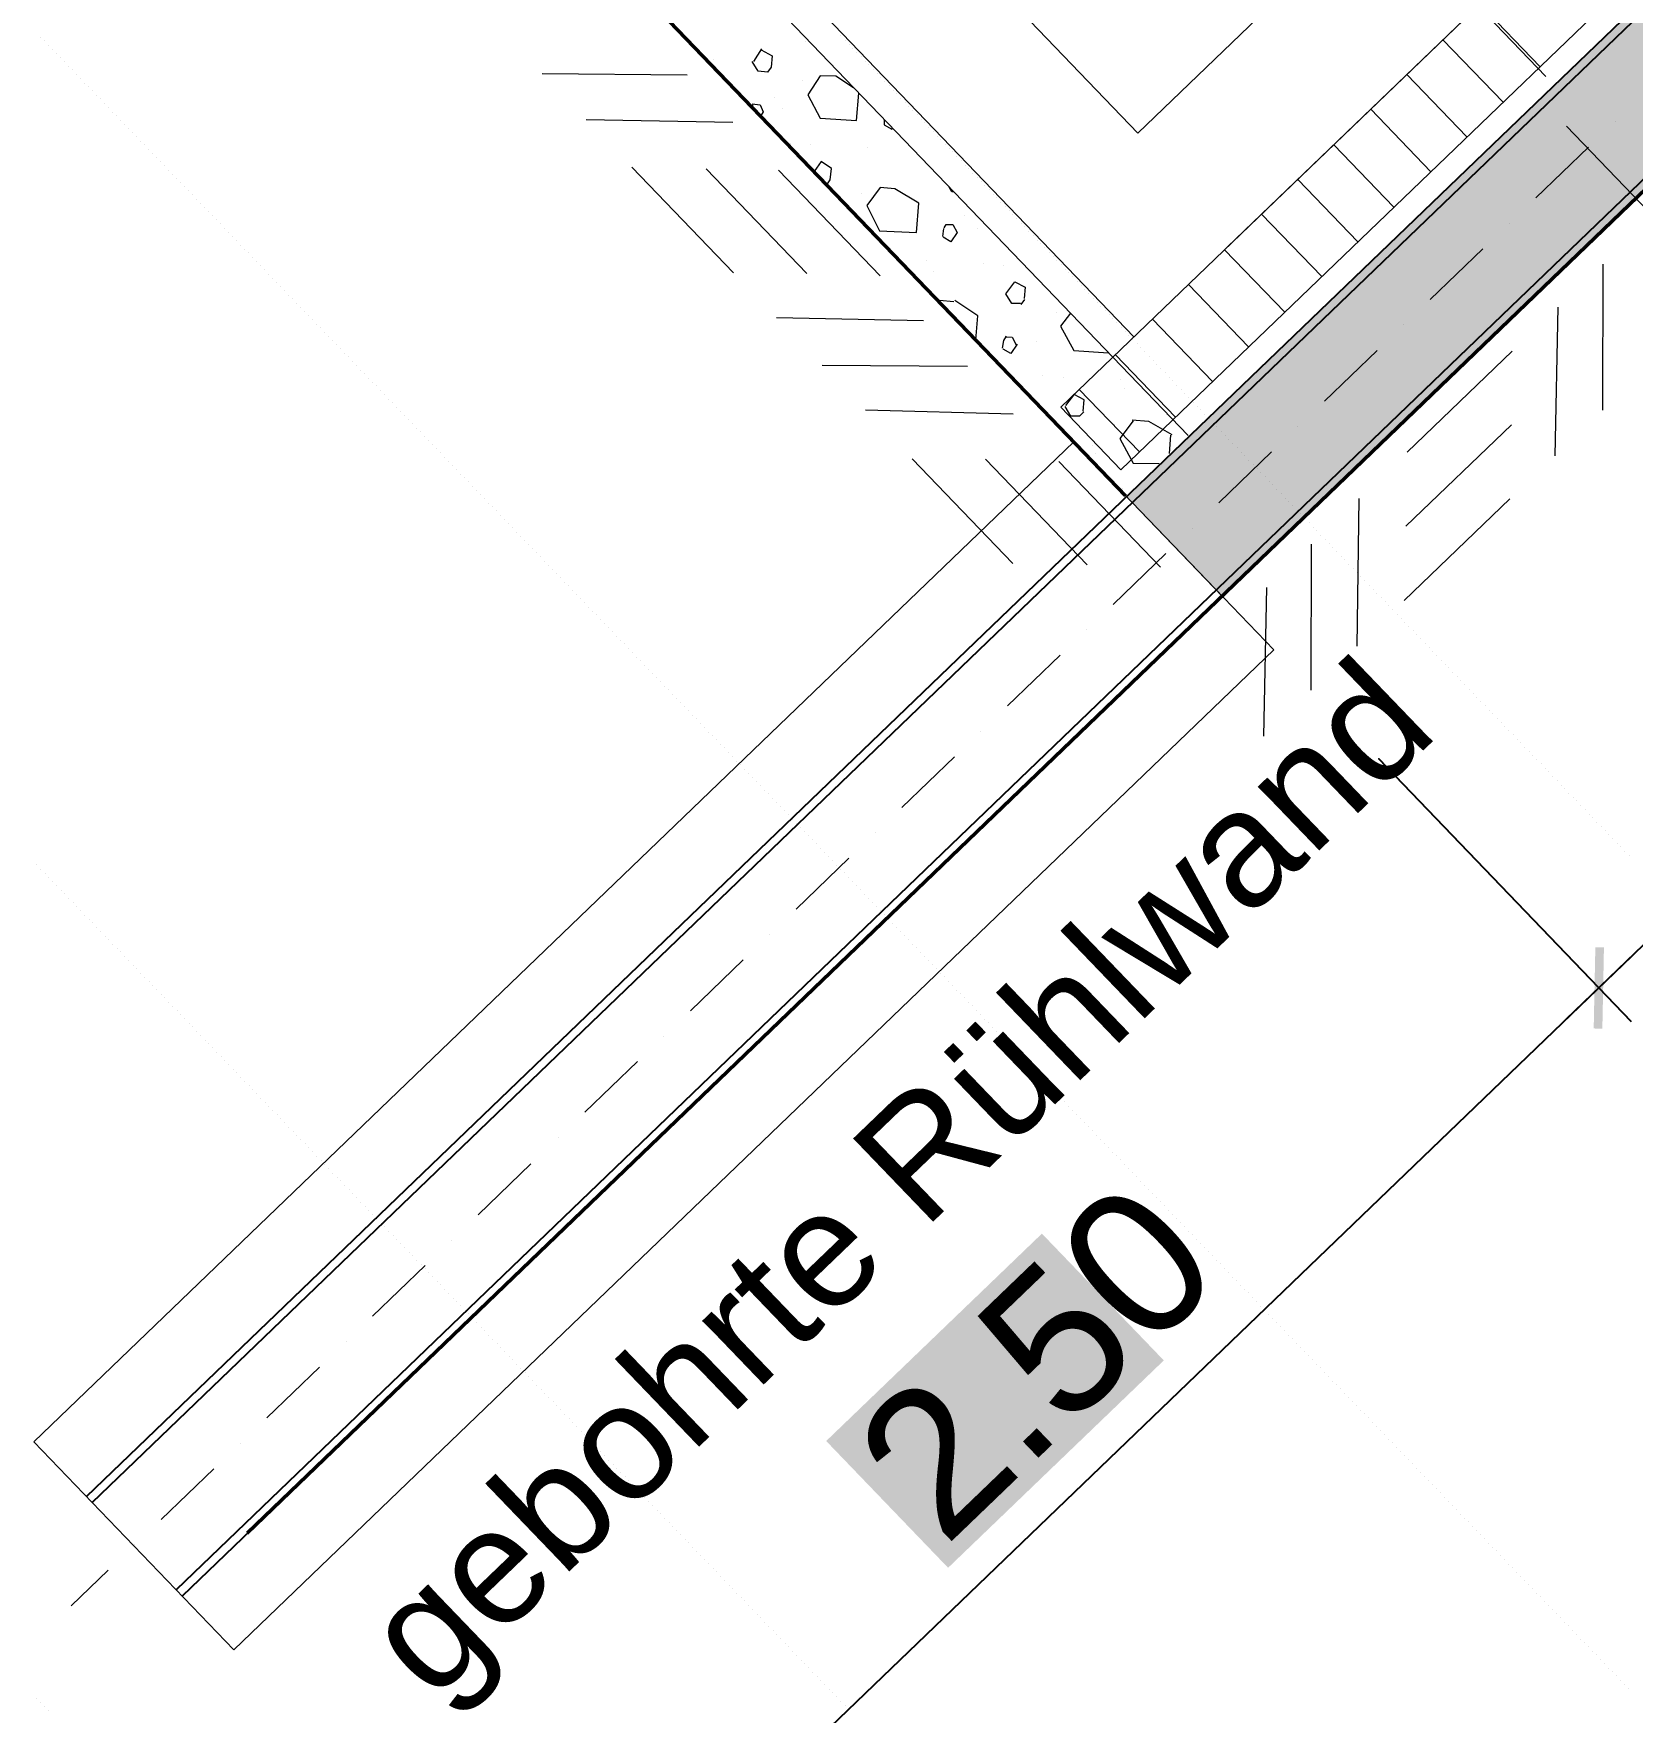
# Model space of a CAD drawing. Header units: metres. Extents: x 2687650.8 to 2687727.1, y 1234407.3 to 1234484.3.
# Drawn here: x 2687686.315 to 2687689.086, y 1234463.79 to 1234466.699 of the extents above; entities that cross this region are included whole.
import ezdxf

# ---------------------------------------------------------------- set-up
doc = ezdxf.new("R2010")
doc.units = ezdxf.units.M
for name, color, linetype in [('PDF_0', 7, 'Continuous'), ('PDF_080 Raumdefinitionen Kontur', 7, 'Continuous'), ('PDF_A__BEML', 7, 'Continuous'), ('PDF_E_BETON', 7, 'Continuous'), ('PDF_Ebene 2', 7, 'Continuous'), ('PDF_Text', 7, 'Continuous')]:
    doc.layers.add(name, color=color, linetype=linetype)
for name, color, linetype, true_color in [('PDF_E_Einlagen', 7, 'Continuous', 0x7f7f7f), ('PDF_E_Klapschnitte', 7, 'Continuous', 0x7f7f7f), ('PDF_E_Schnitte_1_50', 7, 'Continuous', 0x7f7f7f), ('PDF_Farbe71', 7, 'Continuous', 0xbfff7f)]:
    doc.layers.add(name, color=color, linetype=linetype, true_color=true_color)
doc.styles.add('PDF Arial', font='arial.ttf')

# ---------------------------------------------------------------- blocks, each defined once
blk = doc.blocks.new('A$C1c84ec86')
at = {"layer": 'PDF_0', "transparency": 33554559}
blk.add_hatch(color=256, dxfattribs=at).paths.add_polyline_path([(1816.13, 3562.2), (1806.18, 3572.15), (1805.13, 3571.09), (1815.07, 3561.14)])
at = {"layer": 'PDF_A__BEML', "true_color": 0xffffff, "transparency": 33554559}
blk.add_hatch(color=7, dxfattribs=at).paths.add_polyline_path([(1774.43, 3415.73), (1804.91, 3415.73), (1804.91, 3467.58), (1774.43, 3467.58)])
at = {"layer": 'PDF_Farbe71', "transparency": 33554559}
blk.add_hatch(color=256, dxfattribs=at).paths.add_polyline_path([(1716.44, 3959.29), (1692.52, 3959.29), (1692.52, 3566.65), (1716.44, 3566.65)])
at = {"layer": 'PDF_080 Raumdefinitionen Kontur', "lineweight": 18}
blk.add_lwpolyline([(1648.28, 3669.52), (1690.4, 3669.52)], dxfattribs=at)
at = {"layer": 'PDF_A__BEML', "lineweight": 25}
for points in [[(1810.63, 3558.81), (1810.63, 4214.36)], [(1810.63, 3308.62), (1810.63, 3574.69)]]:
    blk.add_lwpolyline(points, dxfattribs=at)
blk.add_lwpolyline([(1818.67, 3566.65), (1755.59, 3566.65)], close=True, dxfattribs=at)
at = {"layer": 'PDF_E_BETON', "lineweight": 18}
blk.add_lwpolyline([(1679.39, 3316.66), (1679.39, 3566.65), (1729.35, 3566.65), (1729.35, 3316.66)], close=True, dxfattribs=at)
at = {"layer": 'PDF_E_Einlagen', "lineweight": 18}
for points in [[(1688.49, 3669.94), (1673.47, 3669.94)], [(1688.49, 3661.05), (1673.47, 3661.05)], [(1688.49, 3652.37), (1673.47, 3652.37)], [(1688.49, 3643.69), (1673.47, 3643.69)], [(1688.49, 3634.8), (1673.47, 3634.8)], [(1688.49, 3626.13), (1673.47, 3626.13)], [(1688.49, 3617.45), (1673.47, 3617.45)], [(1688.49, 3608.56), (1673.47, 3608.56)], [(1688.49, 3599.88), (1673.47, 3599.88)], [(1688.49, 3591.2), (1673.47, 3591.2)], [(1688.49, 3582.31), (1673.47, 3582.31)], [(1688.49, 3573.63), (1673.47, 3573.63)]]:
    blk.add_lwpolyline(points, dxfattribs=at)
at = {"layer": 'PDF_E_Klapschnitte', "lineweight": 18}
for points in [[(1597.05, 3581.25), (1597.05, 3581.25)], [(1608.7, 3581.67), (1605.1, 3580.83), (1603.19, 3578.92), (1604.04, 3575.11), (1608.48, 3573.84), (1613.14, 3578.08), (1609.97, 3581.67)], [(1616.32, 3581.67), (1616.95, 3581.04), (1618.43, 3581.46), (1618.43, 3581.67)], [(1633.67, 3581.67), (1633.46, 3581.46), (1632.61, 3581.67)], [(1662.88, 3581.67), (1663.31, 3578.92), (1667.96, 3577.65), (1672.41, 3581.67)], [(1687.01, 3581.46), (1687.01, 3581.46)], [(1637.91, 3580.19), (1637.91, 3580.19)], [(1641.08, 3580.19), (1641.08, 3580.19)], [(1648.91, 3579.13), (1648.91, 3579.13)], [(1655.69, 3576.59), (1654.63, 3575.54), (1652.72, 3575.96), (1652.3, 3578.5), (1654.2, 3579.13), (1655.47, 3577.65)], [(1661.19, 3579.98), (1661.19, 3579.98)], [(1677.28, 3579.98), (1677.28, 3579.98)], [(1678.76, 3579.35), (1678.76, 3579.35)], [(1683.63, 3576.59), (1685.74, 3578.5), (1690.19, 3579.77)], [(1692.3, 3577.23), (1690.19, 3579.56)], [(1592.82, 3574.69), (1594.94, 3575.32), (1596.21, 3573.84), (1596.42, 3572.78), (1595.15, 3571.73), (1593.24, 3572.15)], [(1601.71, 3576.17), (1601.71, 3576.17)], [(1617.8, 3576.17), (1617.8, 3576.17)], [(1637.06, 3576.17), (1636.85, 3576.81), (1637.69, 3577.65), (1639.18, 3577.23), (1639.6, 3575.32), (1638.12, 3574.9)], [(1637.06, 3575.96), (1637.91, 3574.9)], [(1646.16, 3576.81), (1646.16, 3576.81)], [(1655.9, 3576.59), (1655.69, 3577.65)], [(1683.84, 3576.59), (1684.47, 3572.78), (1689.13, 3571.51), (1692.3, 3574.69)], [(1593.45, 3572.36), (1592.82, 3574.9)], [(1662.25, 3574.05), (1662.25, 3574.05)], [(1670.08, 3573.21), (1670.08, 3573.21)], [(1676.64, 3571.51), (1675.37, 3573), (1673.47, 3572.36)], [(1673.89, 3570.03), (1673.47, 3572.57)], [(1682.14, 3573.84), (1682.14, 3573.84)], [(1600.44, 3570.67), (1600.44, 3570.67)], [(1602.77, 3570.24), (1602.77, 3570.24)], [(1622.88, 3570.03), (1622.88, 3570.03)], [(1638.96, 3570.03), (1638.96, 3570.03)], [(1641.29, 3569.61), (1641.29, 3569.61)], [(1654.84, 3566.65), (1652.09, 3569.82), (1647.43, 3568.76)], [(1658.01, 3570.67), (1658.86, 3571.51), (1660.34, 3571.09)], [(1658.01, 3570.88), (1658.23, 3570.03), (1659.07, 3568.97)], [(1660.34, 3571.3), (1660.77, 3569.4), (1659.28, 3568.97)], [(1667.33, 3570.67), (1667.33, 3570.67)], [(1676.85, 3571.51), (1676.85, 3570.46), (1675.79, 3569.4), (1673.89, 3569.82)], [(1588.37, 3567.49), (1588.37, 3567.49)], [(1598.53, 3567.07), (1599.59, 3567.92), (1600.86, 3567.49), (1601.07, 3566.65)], [(1598.75, 3567.07), (1598.75, 3566.65)], [(1608.06, 3567.07), (1608.06, 3567.07)], [(1610.6, 3569.4), (1610.6, 3569.4)], [(1617.59, 3566.65), (1617.37, 3567.7), (1616.1, 3569.19), (1613.99, 3568.76), (1614.41, 3566.65)], [(1645.53, 3566.65), (1645.53, 3566.86), (1647.43, 3568.55)], [(1682.14, 3568.55), (1682.14, 3568.55)], [(1683.41, 3567.92), (1683.41, 3567.92)], [(1691.03, 3567.07), (1691.03, 3567.07)]]:
    blk.add_lwpolyline(points, dxfattribs=at)
blk.add_lwpolyline([(1629.65, 3567.7), (1634.31, 3572.15), (1630.92, 3575.96), (1626.26, 3574.69), (1624.36, 3573), (1624.99, 3569.19)], close=True, dxfattribs=at)
at = {"layer": 'PDF_E_Schnitte_1_50', "color": 160, "lineweight": 25, "true_color": 0x3333ff}
for points in [[(1692.52, 3316.66), (1692.52, 4206.31), (1716.44, 4206.31), (1716.44, 3316.66)], [(1694, 3316.66), (1694, 4206.31)], [(1714.95, 4206.31), (1714.95, 3316.66)]]:
    blk.add_lwpolyline(points, dxfattribs=at)
at = {"layer": 'PDF_E_Schnitte_1_50', "color": 7, "lineweight": 50}
for points in [[(1716.44, 3332.33), (1716.44, 4046.29), (1967.26, 4046.29)], [(1068.09, 3566.65), (1692.3, 3566.65)]]:
    blk.add_lwpolyline(points, dxfattribs=at)
at = {"layer": 'PDF_E_Schnitte_1_50', "lineweight": 18}
blk.add_lwpolyline([(1673.47, 3569.19), (1688.49, 3569.19), (1688.49, 3917.38), (1673.47, 3917.38)], close=True, dxfattribs=at)
for points in [[(1171.6, 3889.23), (1648.49, 3889.23), (1648.49, 3611.73), (1165.46, 3611.73)], [(1673.47, 3609.19), (1673.47, 3854.31)], [(1716.44, 3546.33), (1716.44, 3581.67), (1716.44, 3616.81), (1716.44, 3651.74), (1716.44, 3686.66), (1716.44, 3721.8), (1716.44, 3756.73), (1716.44, 3792.08)], [(1746.92, 3666.13), (1699.08, 3666.13)], [(1720.67, 3654.07), (1738.87, 3636.5)], [(1720.67, 3643.27), (1738.87, 3625.07)], [(1720.67, 3607.08), (1720.67, 3632.26)], [(1729.77, 3597.97), (1729.77, 3623.37)], [(1738.87, 3588.87), (1738.87, 3614.27)], [(1720.67, 3595.43), (1738.87, 3577.44)], [(1673.47, 3586.75), (1148.52, 3586.75)], [(1720.67, 3584), (1738.87, 3566.43)], [(1720.67, 3573.21), (1738.87, 3555)], [(1068.09, 3566.65), (1094.76, 3566.65), (1129.68, 3566.65), (1164.82, 3566.65), (1199.75, 3566.65), (1234.67, 3566.65), (1269.81, 3566.65), (1304.74, 3566.65), (1339.66, 3566.65), (1374.8, 3566.65), (1409.72, 3566.65), (1444.86, 3566.65), (1479.79, 3566.65), (1514.71, 3566.65), (1549.85, 3566.65), (1584.78, 3566.65), (1619.7, 3566.65), (1654.84, 3566.65), (1689.76, 3566.65), (1716.44, 3566.65)], [(1587.1, 3562.41), (1569.54, 3544.42)], [(1598.53, 3562.41), (1580.54, 3544.42)], [(1609.97, 3562.41), (1635.37, 3562.41)], [(1646.16, 3562.41), (1628.17, 3544.42)], [(1657.17, 3562.41), (1639.6, 3544.42)], [(1668.6, 3562.41), (1650.39, 3544.42)], [(1680.03, 3562.41), (1705.43, 3562.41)], [(1601.07, 3553.52), (1626.26, 3553.52)], [(1670.93, 3553.52), (1696.33, 3553.52)], [(1591.97, 3544.42), (1617.37, 3544.42)], [(1662.04, 3544.42), (1687.22, 3544.42)]]:
    blk.add_lwpolyline(points, dxfattribs=at)
at = {"layer": 'PDF_E_Schnitte_1_50', "color": 7, "lineweight": 20}
for points in [[(1704.37, 3672.69), (1704.37, 3672.69)], [(1704.37, 3653.64), (1704.37, 3666.34)], [(1704.37, 3647.29), (1704.37, 3647.29)], [(1704.37, 3628.24), (1704.37, 3640.94)], [(1704.37, 3621.89), (1704.37, 3621.89)], [(1704.37, 3602.84), (1704.37, 3615.54)], [(1704.37, 3596.49), (1704.37, 3596.49)], [(1704.37, 3577.44), (1704.37, 3590.14)], [(1704.37, 3571.09), (1704.37, 3571.09)], [(1704.37, 3552.04), (1704.37, 3564.74)], [(1704.37, 3545.69), (1704.37, 3545.69)], [(1704.37, 3526.64), (1704.37, 3539.34)], [(1704.37, 3520.29), (1704.37, 3520.29)], [(1704.37, 3501.24), (1704.37, 3513.94)], [(1704.37, 3494.89), (1704.37, 3494.89)], [(1704.37, 3475.84), (1704.37, 3488.54)], [(1704.37, 3469.49), (1704.37, 3469.49)], [(1704.37, 3450.44), (1704.37, 3463.14)], [(1704.37, 3444.09), (1704.37, 3444.09)], [(1704.37, 3425.04), (1704.37, 3437.74)], [(1704.37, 3418.69), (1704.37, 3418.69)], [(1704.37, 3399.43), (1704.37, 3412.13)], [(1704.37, 3393.08), (1704.37, 3393.08)], [(1704.37, 3374.03), (1704.37, 3386.73)], [(1704.37, 3367.68), (1704.37, 3367.68)], [(1704.37, 3348.63), (1704.37, 3361.33)], [(1704.37, 3342.28), (1704.37, 3342.28)], [(1704.37, 3323.23), (1704.37, 3335.93)], [(1704.37, 3316.88), (1704.37, 3316.88)], [(1704.37, 3301.63), (1704.37, 3310.53)]]:
    blk.add_lwpolyline(points, dxfattribs=at)
at = {"layer": 'PDF_E_Schnitte_1_50', "color": 7, "lineweight": 18}
blk.add_lwpolyline([(1068.09, 3581.67), (1692.3, 3581.67)], dxfattribs=at)
at = {"layer": 'PDF_Ebene 2', "lineweight": 20}
for points in [[(1600.65, 3586.33), (1600.65, 3586.33)], [(1601.71, 3586.33), (1601.71, 3586.33)], [(1602.77, 3586.33), (1602.77, 3586.33)], [(1603.61, 3586.33), (1603.61, 3586.33)], [(1604.67, 3586.33), (1604.67, 3586.33)], [(1605.73, 3586.33), (1605.73, 3586.33)], [(1606.79, 3586.33), (1606.79, 3586.33)], [(1607.64, 3586.33), (1607.64, 3586.33)], [(1608.7, 3586.33), (1608.7, 3586.33)], [(1609.75, 3586.33), (1609.75, 3586.33)], [(1610.6, 3586.33), (1610.6, 3586.33)], [(1611.66, 3586.33), (1611.66, 3586.33)], [(1612.72, 3586.33), (1612.72, 3586.33)], [(1613.78, 3586.33), (1613.78, 3586.33)], [(1614.62, 3586.33), (1614.62, 3586.33)], [(1615.68, 3586.33), (1615.68, 3586.33)], [(1616.74, 3586.33), (1616.74, 3586.33)], [(1617.59, 3586.33), (1617.59, 3586.33)], [(1618.64, 3586.33), (1618.64, 3586.33)], [(1619.7, 3586.33), (1619.7, 3586.33)], [(1620.76, 3586.33), (1620.76, 3586.33)], [(1621.61, 3586.33), (1621.61, 3586.33)], [(1622.67, 3586.33), (1622.67, 3586.33)], [(1623.72, 3586.33), (1623.72, 3586.33)], [(1624.78, 3586.33), (1624.78, 3586.33)], [(1625.63, 3586.33), (1625.63, 3586.33)], [(1626.69, 3586.33), (1626.69, 3586.33)], [(1627.75, 3586.33), (1627.75, 3586.33)], [(1628.59, 3586.33), (1628.59, 3586.33)], [(1629.65, 3586.33), (1629.65, 3586.33)], [(1630.71, 3586.33), (1630.71, 3586.33)], [(1631.77, 3586.33), (1631.77, 3586.33)], [(1632.61, 3586.33), (1632.61, 3586.33)], [(1633.67, 3586.33), (1633.67, 3586.33)], [(1634.73, 3586.33), (1634.73, 3586.33)], [(1635.79, 3586.33), (1635.79, 3586.33)], [(1636.64, 3586.33), (1636.64, 3586.33)], [(1637.69, 3586.33), (1637.69, 3586.33)], [(1638.75, 3586.33), (1638.75, 3586.33)], [(1639.6, 3586.33), (1639.6, 3586.33)], [(1640.66, 3586.33), (1640.66, 3586.33)], [(1641.72, 3586.33), (1641.72, 3586.33)], [(1642.77, 3586.33), (1642.77, 3586.33)], [(1643.62, 3586.33), (1643.62, 3586.33)], [(1644.68, 3586.33), (1644.68, 3586.33)], [(1645.74, 3586.33), (1645.74, 3586.33)], [(1646.58, 3586.33), (1646.58, 3586.33)], [(1647.64, 3586.33), (1647.64, 3586.33)], [(1648.7, 3586.33), (1648.7, 3586.33)], [(1649.76, 3586.33), (1649.76, 3586.33)], [(1650.61, 3586.33), (1650.61, 3586.33)], [(1651.66, 3586.33), (1651.66, 3586.33)], [(1652.72, 3586.33), (1652.72, 3586.33)], [(1653.78, 3586.33), (1653.78, 3586.33)], [(1654.63, 3586.33), (1654.63, 3586.33)], [(1655.69, 3586.33), (1655.69, 3586.33)], [(1656.74, 3586.33), (1656.74, 3586.33)], [(1657.59, 3586.33), (1657.59, 3586.33)], [(1658.65, 3586.33), (1658.65, 3586.33)], [(1659.71, 3586.33), (1659.71, 3586.33)], [(1660.77, 3586.33), (1660.77, 3586.33)], [(1661.61, 3586.33), (1661.61, 3586.33)], [(1662.67, 3586.33), (1662.67, 3586.33)], [(1663.73, 3586.33), (1663.73, 3586.33)], [(1664.79, 3586.33), (1664.79, 3586.33)], [(1665.63, 3586.33), (1665.63, 3586.33)], [(1666.69, 3586.33), (1666.69, 3586.33)], [(1667.75, 3586.33), (1667.75, 3586.33)], [(1668.6, 3586.33), (1668.6, 3586.33)], [(1669.66, 3586.33), (1669.66, 3586.33)], [(1670.71, 3586.33), (1670.71, 3586.33)], [(1671.77, 3586.33), (1671.77, 3586.33)], [(1672.62, 3586.33), (1672.62, 3586.33)], [(1673.68, 3586.33), (1673.68, 3586.33)], [(1674.74, 3586.33), (1674.74, 3586.33)], [(1675.58, 3586.33), (1675.58, 3586.33)], [(1676.64, 3586.33), (1676.64, 3586.33)], [(1677.7, 3586.33), (1677.7, 3586.33)], [(1678.76, 3586.33), (1678.76, 3586.33)], [(1679.6, 3586.33), (1679.6, 3586.33)], [(1680.66, 3586.33), (1680.66, 3586.33)], [(1681.72, 3586.33), (1681.72, 3586.33)], [(1682.78, 3586.33), (1682.78, 3586.33)], [(1683.63, 3586.33), (1683.63, 3586.33)], [(1684.68, 3586.33), (1684.68, 3586.33)], [(1685.74, 3586.33), (1685.74, 3586.33)], [(1686.59, 3586.33), (1686.59, 3586.33)], [(1687.65, 3586.33), (1687.65, 3586.33)], [(1688.71, 3586.33), (1688.71, 3586.33)], [(1689.76, 3586.33), (1689.76, 3586.33)], [(1690.61, 3586.33), (1690.61, 3586.33)], [(1691.67, 3586.33), (1691.67, 3586.33)], [(1692.73, 3586.33), (1692.73, 3586.33)], [(1693.79, 3586.33), (1693.79, 3586.33)], [(1694.63, 3586.33), (1694.63, 3586.33)], [(1695.69, 3586.33), (1695.69, 3586.33)], [(1696.75, 3586.33), (1696.75, 3586.33)], [(1697.6, 3586.33), (1697.6, 3586.33)], [(1698.65, 3586.33), (1698.65, 3586.33)], [(1699.71, 3586.33), (1699.71, 3586.33)], [(1700.77, 3586.33), (1700.77, 3586.33)], [(1701.62, 3586.33), (1701.62, 3586.33)], [(1702.68, 3586.33), (1702.68, 3586.33)], [(1703.74, 3586.33), (1703.74, 3586.33)], [(1704.79, 3586.33), (1704.79, 3586.33)], [(1705.64, 3586.33), (1705.64, 3586.33)], [(1706.7, 3586.33), (1706.7, 3586.33)], [(1707.76, 3586.33), (1707.76, 3586.33)], [(1708.6, 3586.33), (1708.6, 3586.33)], [(1709.66, 3586.33), (1709.66, 3586.33)], [(1710.72, 3586.33), (1710.72, 3586.33)], [(1711.78, 3586.33), (1711.78, 3586.33)], [(1712.63, 3586.33), (1712.63, 3586.33)], [(1713.68, 3586.33), (1713.68, 3586.33)], [(1714.74, 3586.33), (1714.74, 3586.33)], [(1715.59, 3586.33), (1715.59, 3586.33)], [(1716.65, 3586.33), (1716.65, 3586.33)], [(1717.71, 3586.33), (1717.71, 3586.33)], [(1718.76, 3586.33), (1718.76, 3586.33)], [(1719.61, 3586.33), (1719.61, 3586.33)], [(1720.67, 3586.33), (1720.67, 3586.33)], [(1721.73, 3586.33), (1721.73, 3586.33)], [(1722.79, 3586.33), (1722.79, 3586.33)], [(1723.63, 3586.33), (1723.63, 3586.33)], [(1724.69, 3586.33), (1724.69, 3586.33)], [(1725.75, 3586.33), (1725.75, 3586.33)], [(1726.6, 3586.33), (1726.6, 3586.33)], [(1727.65, 3586.33), (1727.65, 3586.33)], [(1728.71, 3586.33), (1728.71, 3586.33)], [(1729.77, 3586.33), (1729.77, 3586.33)], [(1730.62, 3586.33), (1730.62, 3586.33)], [(1731.68, 3586.33), (1731.68, 3586.33)], [(1732.73, 3586.33), (1732.73, 3586.33)], [(1733.79, 3586.33), (1733.79, 3586.33)], [(1734.64, 3586.33), (1734.64, 3586.33)], [(1735.7, 3586.33), (1735.7, 3586.33)], [(1736.76, 3586.33), (1736.76, 3586.33)], [(1737.6, 3586.33), (1737.6, 3586.33)], [(1738.66, 3586.33), (1738.66, 3586.33)], [(1739.72, 3586.33), (1739.72, 3586.33)], [(1740.78, 3586.33), (1740.78, 3586.33)], [(1741.62, 3586.33), (1741.62, 3586.33)], [(1742.68, 3586.33), (1742.68, 3586.33)], [(1743.74, 3586.33), (1743.74, 3586.33)], [(1744.59, 3586.33), (1744.59, 3586.33)], [(1745.65, 3586.33), (1745.65, 3586.33)], [(1746.7, 3586.33), (1746.7, 3586.33)], [(1747.76, 3586.33), (1747.76, 3586.33)], [(1748.61, 3586.33), (1748.61, 3586.33)], [(1749.67, 3586.33), (1749.67, 3586.33)], [(1750.73, 3586.33), (1750.73, 3586.33)], [(1751.78, 3586.33), (1751.78, 3586.33)], [(1752.63, 3586.33), (1752.63, 3586.33)], [(1753.69, 3586.33), (1753.69, 3586.33)], [(1754.75, 3586.33), (1754.75, 3586.33)], [(1755.59, 3586.33), (1755.59, 3586.33)], [(1756.65, 3586.33), (1756.65, 3586.33)], [(1757.71, 3586.33), (1757.71, 3586.33)], [(1758.77, 3586.33), (1758.77, 3586.33)], [(1759.62, 3586.33), (1759.62, 3586.33)], [(1760.67, 3586.33), (1760.67, 3586.33)], [(1761.73, 3586.33), (1761.73, 3586.33)], [(1762.79, 3586.33), (1762.79, 3586.33)], [(1763.64, 3586.33), (1763.64, 3586.33)], [(1764.7, 3586.33), (1764.7, 3586.33)], [(1765.75, 3586.33), (1765.75, 3586.33)], [(1766.6, 3586.33), (1766.6, 3586.33)], [(1767.66, 3586.33), (1767.66, 3586.33)], [(1768.72, 3586.33), (1768.72, 3586.33)], [(1769.78, 3586.33), (1769.78, 3586.33)], [(1770.62, 3586.33), (1770.62, 3586.33)], [(1771.68, 3586.33), (1771.68, 3586.33)], [(1772.74, 3586.33), (1772.74, 3586.33)], [(1773.59, 3586.33), (1773.59, 3586.33)], [(1774.64, 3586.33), (1774.64, 3586.33)], [(1775.7, 3586.33), (1775.7, 3586.33)], [(1776.76, 3586.33), (1776.76, 3586.33)], [(1777.61, 3586.33), (1777.61, 3586.33)], [(1778.67, 3586.33), (1778.67, 3586.33)], [(1779.72, 3586.33), (1779.72, 3586.33)], [(1780.78, 3586.33), (1780.78, 3586.33)], [(1781.63, 3586.33), (1781.63, 3586.33)], [(1782.69, 3586.33), (1782.69, 3586.33)], [(1783.75, 3586.33), (1783.75, 3586.33)], [(1784.59, 3586.33), (1784.59, 3586.33)], [(1785.65, 3586.33), (1785.65, 3586.33)], [(1786.71, 3586.33), (1786.71, 3586.33)], [(1787.77, 3586.33), (1787.77, 3586.33)], [(1788.61, 3586.33), (1788.61, 3586.33)], [(1789.67, 3586.33), (1789.67, 3586.33)], [(1790.73, 3586.33), (1790.73, 3586.33)], [(1791.79, 3586.33), (1791.79, 3586.33)], [(1792.64, 3586.33), (1792.64, 3586.33)], [(1793.69, 3586.33), (1793.69, 3586.33)], [(1794.75, 3586.33), (1794.75, 3586.33)], [(1795.6, 3586.33), (1795.6, 3586.33)], [(1796.66, 3586.33), (1796.66, 3586.33)], [(1797.72, 3586.33), (1797.72, 3586.33)], [(1504.76, 3486.21), (1504.76, 3486.21)], [(1505.61, 3486.21), (1505.61, 3486.21)], [(1506.67, 3486.21), (1506.67, 3486.21)], [(1507.73, 3486.21), (1507.73, 3486.21)], [(1508.57, 3486.21), (1508.57, 3486.21)], [(1509.63, 3486.21), (1509.63, 3486.21)], [(1510.69, 3486.21), (1510.69, 3486.21)], [(1511.75, 3486.21), (1511.75, 3486.21)], [(1512.6, 3486.21), (1512.6, 3486.21)], [(1513.66, 3486.21), (1513.66, 3486.21)], [(1514.71, 3486.21), (1514.71, 3486.21)], [(1515.77, 3486.21), (1515.77, 3486.21)], [(1516.62, 3486.21), (1516.62, 3486.21)], [(1517.68, 3486.21), (1517.68, 3486.21)], [(1518.74, 3486.21), (1518.74, 3486.21)], [(1519.58, 3486.21), (1519.58, 3486.21)], [(1520.64, 3486.21), (1520.64, 3486.21)], [(1521.7, 3486.21), (1521.7, 3486.21)], [(1522.76, 3486.21), (1522.76, 3486.21)], [(1523.6, 3486.21), (1523.6, 3486.21)], [(1524.66, 3486.21), (1524.66, 3486.21)], [(1525.72, 3486.21), (1525.72, 3486.21)], [(1526.78, 3486.21), (1526.78, 3486.21)], [(1527.63, 3486.21), (1527.63, 3486.21)], [(1528.68, 3486.21), (1528.68, 3486.21)], [(1529.74, 3486.21), (1529.74, 3486.21)], [(1530.59, 3486.21), (1530.59, 3486.21)], [(1531.65, 3486.21), (1531.65, 3486.21)], [(1532.71, 3486.21), (1532.71, 3486.21)], [(1533.76, 3486.21), (1533.76, 3486.21)], [(1534.61, 3486.21), (1534.61, 3486.21)], [(1535.67, 3486.21), (1535.67, 3486.21)], [(1536.73, 3486.21), (1536.73, 3486.21)], [(1537.79, 3486.21), (1537.79, 3486.21)], [(1538.63, 3486.21), (1538.63, 3486.21)], [(1539.69, 3486.21), (1539.69, 3486.21)], [(1540.75, 3486.21), (1540.75, 3486.21)], [(1541.6, 3486.21), (1541.6, 3486.21)], [(1542.65, 3486.21), (1542.65, 3486.21)], [(1543.71, 3486.21), (1543.71, 3486.21)], [(1544.77, 3486.21), (1544.77, 3486.21)], [(1545.62, 3486.21), (1545.62, 3486.21)], [(1546.68, 3486.21), (1546.68, 3486.21)], [(1547.73, 3486.21), (1547.73, 3486.21)], [(1548.58, 3486.21), (1548.58, 3486.21)], [(1549.64, 3486.21), (1549.64, 3486.21)], [(1550.7, 3486.21), (1550.7, 3486.21)], [(1551.76, 3486.21), (1551.76, 3486.21)], [(1552.6, 3486.21), (1552.6, 3486.21)], [(1553.66, 3486.21), (1553.66, 3486.21)], [(1554.72, 3486.21), (1554.72, 3486.21)], [(1555.78, 3486.21), (1555.78, 3486.21)], [(1556.62, 3486.21), (1556.62, 3486.21)], [(1557.68, 3486.21), (1557.68, 3486.21)], [(1558.74, 3486.21), (1558.74, 3486.21)], [(1559.59, 3486.21), (1559.59, 3486.21)], [(1560.65, 3486.21), (1560.65, 3486.21)], [(1561.7, 3486.21), (1561.7, 3486.21)], [(1562.76, 3486.21), (1562.76, 3486.21)], [(1563.61, 3486.21), (1563.61, 3486.21)], [(1564.67, 3486.21), (1564.67, 3486.21)], [(1565.73, 3486.21), (1565.73, 3486.21)], [(1566.78, 3486.21), (1566.78, 3486.21)], [(1567.63, 3486.21), (1567.63, 3486.21)], [(1568.69, 3486.21), (1568.69, 3486.21)], [(1569.75, 3486.21), (1569.75, 3486.21)], [(1570.59, 3486.21), (1570.59, 3486.21)], [(1571.65, 3486.21), (1571.65, 3486.21)], [(1572.71, 3486.21), (1572.71, 3486.21)], [(1573.77, 3486.21), (1573.77, 3486.21)], [(1574.62, 3486.21), (1574.62, 3486.21)], [(1575.67, 3486.21), (1575.67, 3486.21)], [(1576.73, 3486.21), (1576.73, 3486.21)], [(1577.58, 3486.21), (1577.58, 3486.21)], [(1578.64, 3486.21), (1578.64, 3486.21)], [(1579.7, 3486.21), (1579.7, 3486.21)], [(1580.75, 3486.21), (1580.75, 3486.21)], [(1581.6, 3486.21), (1581.6, 3486.21)], [(1582.66, 3486.21), (1582.66, 3486.21)], [(1583.72, 3486.21), (1583.72, 3486.21)], [(1584.78, 3486.21), (1584.78, 3486.21)], [(1585.62, 3486.21), (1585.62, 3486.21)], [(1586.68, 3486.21), (1586.68, 3486.21)], [(1587.74, 3486.21), (1587.74, 3486.21)], [(1588.59, 3486.21), (1588.59, 3486.21)], [(1589.64, 3486.21), (1589.64, 3486.21)], [(1590.7, 3486.21), (1590.7, 3486.21)], [(1591.76, 3486.21), (1591.76, 3486.21)], [(1592.61, 3486.21), (1592.61, 3486.21)], [(1593.67, 3486.21), (1593.67, 3486.21)], [(1594.72, 3486.21), (1594.72, 3486.21)], [(1595.78, 3486.21), (1595.78, 3486.21)], [(1596.63, 3486.21), (1596.63, 3486.21)], [(1597.69, 3486.21), (1597.69, 3486.21)], [(1598.75, 3486.21), (1598.75, 3486.21)], [(1599.59, 3486.21), (1599.59, 3486.21)], [(1600.65, 3486.21), (1600.65, 3486.21)], [(1601.71, 3486.21), (1601.71, 3486.21)], [(1602.77, 3486.21), (1602.77, 3486.21)], [(1603.61, 3486.21), (1603.61, 3486.21)], [(1604.67, 3486.21), (1604.67, 3486.21)], [(1605.73, 3486.21), (1605.73, 3486.21)], [(1606.79, 3486.21), (1606.79, 3486.21)], [(1607.64, 3486.21), (1607.64, 3486.21)], [(1608.7, 3486.21), (1608.7, 3486.21)], [(1609.75, 3486.21), (1609.75, 3486.21)], [(1610.6, 3486.21), (1610.6, 3486.21)], [(1611.66, 3486.21), (1611.66, 3486.21)], [(1612.72, 3486.21), (1612.72, 3486.21)], [(1613.78, 3486.21), (1613.78, 3486.21)], [(1614.62, 3486.21), (1614.62, 3486.21)], [(1615.68, 3486.21), (1615.68, 3486.21)], [(1616.74, 3486.21), (1616.74, 3486.21)], [(1617.59, 3486.21), (1617.59, 3486.21)], [(1618.64, 3486.21), (1618.64, 3486.21)], [(1619.7, 3486.21), (1619.7, 3486.21)], [(1620.76, 3486.21), (1620.76, 3486.21)], [(1621.61, 3486.21), (1621.61, 3486.21)], [(1622.67, 3486.21), (1622.67, 3486.21)], [(1623.72, 3486.21), (1623.72, 3486.21)], [(1624.78, 3486.21), (1624.78, 3486.21)], [(1625.63, 3486.21), (1625.63, 3486.21)], [(1626.69, 3486.21), (1626.69, 3486.21)], [(1627.75, 3486.21), (1627.75, 3486.21)], [(1628.59, 3486.21), (1628.59, 3486.21)], [(1629.65, 3486.21), (1629.65, 3486.21)], [(1630.71, 3486.21), (1630.71, 3486.21)], [(1631.77, 3486.21), (1631.77, 3486.21)], [(1632.61, 3486.21), (1632.61, 3486.21)], [(1633.67, 3486.21), (1633.67, 3486.21)], [(1634.73, 3486.21), (1634.73, 3486.21)], [(1635.79, 3486.21), (1635.79, 3486.21)], [(1636.64, 3486.21), (1636.64, 3486.21)], [(1637.69, 3486.21), (1637.69, 3486.21)], [(1638.75, 3486.21), (1638.75, 3486.21)], [(1639.6, 3486.21), (1639.6, 3486.21)], [(1640.66, 3486.21), (1640.66, 3486.21)], [(1641.72, 3486.21), (1641.72, 3486.21)], [(1642.77, 3486.21), (1642.77, 3486.21)], [(1643.62, 3486.21), (1643.62, 3486.21)], [(1644.68, 3486.21), (1644.68, 3486.21)], [(1645.74, 3486.21), (1645.74, 3486.21)], [(1646.58, 3486.21), (1646.58, 3486.21)], [(1647.64, 3486.21), (1647.64, 3486.21)], [(1648.7, 3486.21), (1648.7, 3486.21)], [(1649.76, 3486.21), (1649.76, 3486.21)], [(1650.61, 3486.21), (1650.61, 3486.21)], [(1651.66, 3486.21), (1651.66, 3486.21)], [(1652.72, 3486.21), (1652.72, 3486.21)], [(1653.78, 3486.21), (1653.78, 3486.21)], [(1654.63, 3486.21), (1654.63, 3486.21)], [(1655.69, 3486.21), (1655.69, 3486.21)], [(1656.74, 3486.21), (1656.74, 3486.21)], [(1657.59, 3486.21), (1657.59, 3486.21)], [(1658.65, 3486.21), (1658.65, 3486.21)], [(1659.71, 3486.21), (1659.71, 3486.21)], [(1660.77, 3486.21), (1660.77, 3486.21)], [(1661.61, 3486.21), (1661.61, 3486.21)], [(1662.67, 3486.21), (1662.67, 3486.21)], [(1663.73, 3486.21), (1663.73, 3486.21)], [(1664.79, 3486.21), (1664.79, 3486.21)], [(1665.63, 3486.21), (1665.63, 3486.21)], [(1666.69, 3486.21), (1666.69, 3486.21)], [(1667.75, 3486.21), (1667.75, 3486.21)], [(1668.6, 3486.21), (1668.6, 3486.21)], [(1669.66, 3486.21), (1669.66, 3486.21)], [(1670.71, 3486.21), (1670.71, 3486.21)], [(1671.77, 3486.21), (1671.77, 3486.21)], [(1672.62, 3486.21), (1672.62, 3486.21)], [(1673.68, 3486.21), (1673.68, 3486.21)], [(1674.74, 3486.21), (1674.74, 3486.21)], [(1675.58, 3486.21), (1675.58, 3486.21)], [(1676.64, 3486.21), (1676.64, 3486.21)], [(1677.7, 3486.21), (1677.7, 3486.21)], [(1678.76, 3486.21), (1678.76, 3486.21)], [(1679.6, 3486.21), (1679.6, 3486.21)], [(1680.66, 3486.21), (1680.66, 3486.21)], [(1681.72, 3486.21), (1681.72, 3486.21)], [(1682.78, 3486.21), (1682.78, 3486.21)], [(1683.63, 3486.21), (1683.63, 3486.21)], [(1684.68, 3486.21), (1684.68, 3486.21)], [(1685.74, 3486.21), (1685.74, 3486.21)], [(1686.59, 3486.21), (1686.59, 3486.21)], [(1687.65, 3486.21), (1687.65, 3486.21)], [(1688.71, 3486.21), (1688.71, 3486.21)], [(1689.76, 3486.21), (1689.76, 3486.21)], [(1690.61, 3486.21), (1690.61, 3486.21)], [(1691.67, 3486.21), (1691.67, 3486.21)], [(1692.73, 3486.21), (1692.73, 3486.21)], [(1693.79, 3486.21), (1693.79, 3486.21)], [(1694.63, 3486.21), (1694.63, 3486.21)], [(1695.69, 3486.21), (1695.69, 3486.21)], [(1696.75, 3486.21), (1696.75, 3486.21)], [(1697.6, 3486.21), (1697.6, 3486.21)], [(1698.65, 3486.21), (1698.65, 3486.21)], [(1699.71, 3486.21), (1699.71, 3486.21)], [(1700.77, 3486.21), (1700.77, 3486.21)], [(1701.62, 3486.21), (1701.62, 3486.21)], [(1702.68, 3486.21), (1702.68, 3486.21)], [(1703.74, 3486.21), (1703.74, 3486.21)], [(1704.79, 3486.21), (1704.79, 3486.21)], [(1705.64, 3486.21), (1705.64, 3486.21)], [(1706.7, 3486.21), (1706.7, 3486.21)], [(1707.76, 3486.21), (1707.76, 3486.21)], [(1708.6, 3486.21), (1708.6, 3486.21)], [(1709.66, 3486.21), (1709.66, 3486.21)], [(1710.72, 3486.21), (1710.72, 3486.21)], [(1711.78, 3486.21), (1711.78, 3486.21)], [(1712.63, 3486.21), (1712.63, 3486.21)], [(1713.68, 3486.21), (1713.68, 3486.21)], [(1714.74, 3486.21), (1714.74, 3486.21)], [(1715.59, 3486.21), (1715.59, 3486.21)], [(1716.65, 3486.21), (1716.65, 3486.21)], [(1717.71, 3486.21), (1717.71, 3486.21)], [(1718.76, 3486.21), (1718.76, 3486.21)], [(1719.61, 3486.21), (1719.61, 3486.21)], [(1720.67, 3486.21), (1720.67, 3486.21)], [(1721.73, 3486.21), (1721.73, 3486.21)], [(1722.79, 3486.21), (1722.79, 3486.21)], [(1723.63, 3486.21), (1723.63, 3486.21)], [(1724.69, 3486.21), (1724.69, 3486.21)], [(1725.75, 3486.21), (1725.75, 3486.21)], [(1726.6, 3486.21), (1726.6, 3486.21)], [(1727.65, 3486.21), (1727.65, 3486.21)], [(1728.71, 3486.21), (1728.71, 3486.21)], [(1729.77, 3486.21), (1729.77, 3486.21)], [(1730.62, 3486.21), (1730.62, 3486.21)], [(1731.68, 3486.21), (1731.68, 3486.21)], [(1732.73, 3486.21), (1732.73, 3486.21)], [(1733.79, 3486.21), (1733.79, 3486.21)], [(1734.64, 3486.21), (1734.64, 3486.21)], [(1735.7, 3486.21), (1735.7, 3486.21)], [(1736.76, 3486.21), (1736.76, 3486.21)], [(1737.6, 3486.21), (1737.6, 3486.21)], [(1738.66, 3486.21), (1738.66, 3486.21)], [(1739.72, 3486.21), (1739.72, 3486.21)], [(1740.78, 3486.21), (1740.78, 3486.21)], [(1741.62, 3486.21), (1741.62, 3486.21)], [(1742.68, 3486.21), (1742.68, 3486.21)], [(1743.74, 3486.21), (1743.74, 3486.21)], [(1744.59, 3486.21), (1744.59, 3486.21)], [(1745.65, 3486.21), (1745.65, 3486.21)], [(1746.7, 3486.21), (1746.7, 3486.21)], [(1747.76, 3486.21), (1747.76, 3486.21)], [(1748.61, 3486.21), (1748.61, 3486.21)], [(1749.67, 3486.21), (1749.67, 3486.21)], [(1750.73, 3486.21), (1750.73, 3486.21)], [(1751.78, 3486.21), (1751.78, 3486.21)], [(1752.63, 3486.21), (1752.63, 3486.21)], [(1753.69, 3486.21), (1753.69, 3486.21)], [(1754.75, 3486.21), (1754.75, 3486.21)], [(1755.59, 3486.21), (1755.59, 3486.21)], [(1756.65, 3486.21), (1756.65, 3486.21)], [(1757.71, 3486.21), (1757.71, 3486.21)], [(1758.77, 3486.21), (1758.77, 3486.21)], [(1759.62, 3486.21), (1759.62, 3486.21)], [(1760.67, 3486.21), (1760.67, 3486.21)], [(1761.73, 3486.21), (1761.73, 3486.21)], [(1762.79, 3486.21), (1762.79, 3486.21)], [(1763.64, 3486.21), (1763.64, 3486.21)], [(1764.7, 3486.21), (1764.7, 3486.21)], [(1765.75, 3486.21), (1765.75, 3486.21)], [(1766.6, 3486.21), (1766.6, 3486.21)], [(1767.66, 3486.21), (1767.66, 3486.21)], [(1768.72, 3486.21), (1768.72, 3486.21)], [(1769.78, 3486.21), (1769.78, 3486.21)], [(1770.62, 3486.21), (1770.62, 3486.21)], [(1771.68, 3486.21), (1771.68, 3486.21)], [(1772.74, 3486.21), (1772.74, 3486.21)], [(1773.59, 3486.21), (1773.59, 3486.21)], [(1774.64, 3486.21), (1774.64, 3486.21)], [(1775.7, 3486.21), (1775.7, 3486.21)], [(1776.76, 3486.21), (1776.76, 3486.21)], [(1777.61, 3486.21), (1777.61, 3486.21)], [(1778.67, 3486.21), (1778.67, 3486.21)], [(1779.72, 3486.21), (1779.72, 3486.21)], [(1780.78, 3486.21), (1780.78, 3486.21)], [(1781.63, 3486.21), (1781.63, 3486.21)], [(1782.69, 3486.21), (1782.69, 3486.21)], [(1783.75, 3486.21), (1783.75, 3486.21)], [(1784.59, 3486.21), (1784.59, 3486.21)], [(1785.65, 3486.21), (1785.65, 3486.21)], [(1786.71, 3486.21), (1786.71, 3486.21)], [(1787.77, 3486.21), (1787.77, 3486.21)], [(1788.61, 3486.21), (1788.61, 3486.21)], [(1789.67, 3486.21), (1789.67, 3486.21)], [(1790.73, 3486.21), (1790.73, 3486.21)], [(1791.79, 3486.21), (1791.79, 3486.21)], [(1792.64, 3486.21), (1792.64, 3486.21)], [(1793.69, 3486.21), (1793.69, 3486.21)], [(1794.75, 3486.21), (1794.75, 3486.21)], [(1795.6, 3486.21), (1795.6, 3486.21)], [(1796.66, 3486.21), (1796.66, 3486.21)], [(1797.72, 3486.21), (1797.72, 3486.21)], [(1798.78, 3486.21), (1798.78, 3486.21)], [(1799.62, 3486.21), (1799.62, 3486.21)], [(1800.68, 3486.21), (1800.68, 3486.21)], [(1801.74, 3486.21), (1801.74, 3486.21)], [(1802.8, 3486.21), (1802.8, 3486.21)], [(1803.64, 3486.21), (1803.64, 3486.21)], [(1804.7, 3486.21), (1804.7, 3486.21)], [(1805.76, 3486.21), (1805.76, 3486.21)], [(1806.61, 3486.21), (1806.61, 3486.21)], [(1807.67, 3486.21), (1807.67, 3486.21)], [(1808.72, 3486.21), (1808.72, 3486.21)], [(1809.78, 3486.21), (1809.78, 3486.21)], [(1810.63, 3486.21), (1810.63, 3486.21)], [(1811.69, 3486.21), (1811.69, 3486.21)], [(1812.75, 3486.21), (1812.75, 3486.21)], [(1813.59, 3486.21), (1813.59, 3486.21)], [(1814.65, 3486.21), (1814.65, 3486.21)], [(1815.71, 3486.21), (1815.71, 3486.21)], [(1816.77, 3486.21), (1816.77, 3486.21)], [(1817.61, 3486.21), (1817.61, 3486.21)], [(1818.67, 3486.21), (1818.67, 3486.21)], [(1819.73, 3486.21), (1819.73, 3486.21)], [(1820.79, 3486.21), (1820.79, 3486.21)], [(1821.64, 3486.21), (1821.64, 3486.21)], [(1822.69, 3486.21), (1822.69, 3486.21)], [(1823.75, 3486.21), (1823.75, 3486.21)], [(1824.6, 3486.21), (1824.6, 3486.21)], [(1825.66, 3486.21), (1825.66, 3486.21)], [(1826.72, 3486.21), (1826.72, 3486.21)], [(1827.77, 3486.21), (1827.77, 3486.21)], [(1828.62, 3486.21), (1828.62, 3486.21)], [(1829.68, 3486.21), (1829.68, 3486.21)], [(1830.74, 3486.21), (1830.74, 3486.21)], [(1831.8, 3486.21), (1831.8, 3486.21)], [(1832.64, 3486.21), (1832.64, 3486.21)], [(1833.7, 3486.21), (1833.7, 3486.21)], [(1834.76, 3486.21), (1834.76, 3486.21)], [(1835.61, 3486.21), (1835.61, 3486.21)], [(1836.66, 3486.21), (1836.66, 3486.21)], [(1837.72, 3486.21), (1837.72, 3486.21)], [(1838.78, 3486.21), (1838.78, 3486.21)], [(1839.63, 3486.21), (1839.63, 3486.21)], [(1840.69, 3486.21), (1840.69, 3486.21)], [(1841.74, 3486.21), (1841.74, 3486.21)], [(1842.59, 3486.21), (1842.59, 3486.21)], [(1843.65, 3486.21), (1843.65, 3486.21)], [(1844.71, 3486.21), (1844.71, 3486.21)], [(1845.77, 3486.21), (1845.77, 3486.21)], [(1846.61, 3486.21), (1846.61, 3486.21)], [(1847.67, 3486.21), (1847.67, 3486.21)], [(1848.73, 3486.21), (1848.73, 3486.21)], [(1849.79, 3486.21), (1849.79, 3486.21)], [(1850.63, 3486.21), (1850.63, 3486.21)], [(1851.69, 3486.21), (1851.69, 3486.21)], [(1852.75, 3486.21), (1852.75, 3486.21)], [(1853.6, 3486.21), (1853.6, 3486.21)], [(1854.66, 3486.21), (1854.66, 3486.21)], [(1855.71, 3486.21), (1855.71, 3486.21)], [(1856.77, 3486.21), (1856.77, 3486.21)], [(1857.62, 3486.21), (1857.62, 3486.21)], [(1858.68, 3486.21), (1858.68, 3486.21)], [(1859.74, 3486.21), (1859.74, 3486.21)], [(1860.79, 3486.21), (1860.79, 3486.21)], [(1861.64, 3486.21), (1861.64, 3486.21)], [(1862.7, 3486.21), (1862.7, 3486.21)], [(1863.76, 3486.21), (1863.76, 3486.21)], [(1864.6, 3486.21), (1864.6, 3486.21)], [(1865.66, 3486.21), (1865.66, 3486.21)], [(1866.72, 3486.21), (1866.72, 3486.21)], [(1867.78, 3486.21), (1867.78, 3486.21)], [(1868.63, 3486.21), (1868.63, 3486.21)], [(1869.68, 3486.21), (1869.68, 3486.21)], [(1870.74, 3486.21), (1870.74, 3486.21)], [(1871.8, 3486.21), (1871.8, 3486.21)], [(1872.65, 3486.21), (1872.65, 3486.21)], [(1873.71, 3486.21), (1873.71, 3486.21)], [(1874.76, 3486.21), (1874.76, 3486.21)], [(1875.61, 3486.21), (1875.61, 3486.21)], [(1876.67, 3486.21), (1876.67, 3486.21)], [(1877.73, 3486.21), (1877.73, 3486.21)], [(1878.79, 3486.21), (1878.79, 3486.21)], [(1879.63, 3486.21), (1879.63, 3486.21)], [(1880.69, 3486.21), (1880.69, 3486.21)], [(1881.75, 3486.21), (1881.75, 3486.21)], [(1882.6, 3486.21), (1882.6, 3486.21)], [(1883.65, 3486.21), (1883.65, 3486.21)], [(1884.71, 3486.21), (1884.71, 3486.21)], [(1885.77, 3486.21), (1885.77, 3486.21)], [(1886.62, 3486.21), (1886.62, 3486.21)], [(1887.68, 3486.21), (1887.68, 3486.21)], [(1888.73, 3486.21), (1888.73, 3486.21)], [(1889.79, 3486.21), (1889.79, 3486.21)], [(1890.64, 3486.21), (1890.64, 3486.21)], [(1891.7, 3486.21), (1891.7, 3486.21)], [(1892.76, 3486.21), (1892.76, 3486.21)], [(1893.6, 3486.21), (1893.6, 3486.21)], [(1894.66, 3486.21), (1894.66, 3486.21)], [(1895.72, 3486.21), (1895.72, 3486.21)], [(1896.78, 3486.21), (1896.78, 3486.21)], [(1897.63, 3486.21), (1897.63, 3486.21)], [(1898.68, 3486.21), (1898.68, 3486.21)], [(1899.74, 3486.21), (1899.74, 3486.21)], [(1900.8, 3486.21), (1900.8, 3486.21)], [(1901.65, 3486.21), (1901.65, 3486.21)], [(1607.64, 3386.3), (1607.64, 3386.3)], [(1608.7, 3386.3), (1608.7, 3386.3)], [(1609.75, 3386.3), (1609.75, 3386.3)], [(1610.6, 3386.3), (1610.6, 3386.3)], [(1611.66, 3386.3), (1611.66, 3386.3)], [(1612.72, 3386.3), (1612.72, 3386.3)], [(1613.78, 3386.3), (1613.78, 3386.3)], [(1614.62, 3386.3), (1614.62, 3386.3)], [(1615.68, 3386.3), (1615.68, 3386.3)], [(1616.74, 3386.3), (1616.74, 3386.3)], [(1617.59, 3386.3), (1617.59, 3386.3)], [(1618.64, 3386.3), (1618.64, 3386.3)], [(1619.7, 3386.3), (1619.7, 3386.3)], [(1620.76, 3386.3), (1620.76, 3386.3)], [(1621.61, 3386.3), (1621.61, 3386.3)], [(1622.67, 3386.3), (1622.67, 3386.3)], [(1623.72, 3386.3), (1623.72, 3386.3)], [(1624.78, 3386.3), (1624.78, 3386.3)], [(1625.63, 3386.3), (1625.63, 3386.3)], [(1626.69, 3386.3), (1626.69, 3386.3)], [(1627.75, 3386.3), (1627.75, 3386.3)], [(1628.59, 3386.3), (1628.59, 3386.3)], [(1629.65, 3386.3), (1629.65, 3386.3)], [(1630.71, 3386.3), (1630.71, 3386.3)], [(1631.77, 3386.3), (1631.77, 3386.3)], [(1632.61, 3386.3), (1632.61, 3386.3)], [(1633.67, 3386.3), (1633.67, 3386.3)], [(1634.73, 3386.3), (1634.73, 3386.3)], [(1635.79, 3386.3), (1635.79, 3386.3)], [(1636.64, 3386.3), (1636.64, 3386.3)], [(1637.69, 3386.3), (1637.69, 3386.3)], [(1638.75, 3386.3), (1638.75, 3386.3)], [(1639.6, 3386.3), (1639.6, 3386.3)], [(1640.66, 3386.3), (1640.66, 3386.3)], [(1641.72, 3386.3), (1641.72, 3386.3)], [(1642.77, 3386.3), (1642.77, 3386.3)], [(1643.62, 3386.3), (1643.62, 3386.3)], [(1644.68, 3386.3), (1644.68, 3386.3)], [(1645.74, 3386.3), (1645.74, 3386.3)], [(1646.58, 3386.3), (1646.58, 3386.3)], [(1647.64, 3386.3), (1647.64, 3386.3)], [(1648.7, 3386.3), (1648.7, 3386.3)], [(1649.76, 3386.3), (1649.76, 3386.3)], [(1650.61, 3386.3), (1650.61, 3386.3)], [(1651.66, 3386.3), (1651.66, 3386.3)], [(1652.72, 3386.3), (1652.72, 3386.3)], [(1653.78, 3386.3), (1653.78, 3386.3)], [(1654.63, 3386.3), (1654.63, 3386.3)], [(1655.69, 3386.3), (1655.69, 3386.3)], [(1656.74, 3386.3), (1656.74, 3386.3)], [(1657.59, 3386.3), (1657.59, 3386.3)], [(1658.65, 3386.3), (1658.65, 3386.3)], [(1659.71, 3386.3), (1659.71, 3386.3)], [(1660.77, 3386.3), (1660.77, 3386.3)], [(1661.61, 3386.3), (1661.61, 3386.3)], [(1662.67, 3386.3), (1662.67, 3386.3)], [(1663.73, 3386.3), (1663.73, 3386.3)], [(1664.79, 3386.3), (1664.79, 3386.3)], [(1665.63, 3386.3), (1665.63, 3386.3)], [(1666.69, 3386.3), (1666.69, 3386.3)], [(1667.75, 3386.3), (1667.75, 3386.3)], [(1668.6, 3386.3), (1668.6, 3386.3)], [(1669.66, 3386.3), (1669.66, 3386.3)], [(1670.71, 3386.3), (1670.71, 3386.3)], [(1671.77, 3386.3), (1671.77, 3386.3)], [(1672.62, 3386.3), (1672.62, 3386.3)], [(1673.68, 3386.3), (1673.68, 3386.3)], [(1674.74, 3386.3), (1674.74, 3386.3)], [(1675.58, 3386.3), (1675.58, 3386.3)], [(1676.64, 3386.3), (1676.64, 3386.3)], [(1677.7, 3386.3), (1677.7, 3386.3)], [(1678.76, 3386.3), (1678.76, 3386.3)], [(1679.6, 3386.3), (1679.6, 3386.3)], [(1680.66, 3386.3), (1680.66, 3386.3)], [(1681.72, 3386.3), (1681.72, 3386.3)], [(1682.78, 3386.3), (1682.78, 3386.3)], [(1683.63, 3386.3), (1683.63, 3386.3)], [(1684.68, 3386.3), (1684.68, 3386.3)], [(1685.74, 3386.3), (1685.74, 3386.3)], [(1686.59, 3386.3), (1686.59, 3386.3)], [(1687.65, 3386.3), (1687.65, 3386.3)], [(1688.71, 3386.3), (1688.71, 3386.3)], [(1689.76, 3386.3), (1689.76, 3386.3)], [(1690.61, 3386.3), (1690.61, 3386.3)], [(1691.67, 3386.3), (1691.67, 3386.3)], [(1692.73, 3386.3), (1692.73, 3386.3)], [(1693.79, 3386.3), (1693.79, 3386.3)], [(1694.63, 3386.3), (1694.63, 3386.3)], [(1695.69, 3386.3), (1695.69, 3386.3)], [(1696.75, 3386.3), (1696.75, 3386.3)], [(1697.6, 3386.3), (1697.6, 3386.3)], [(1698.65, 3386.3), (1698.65, 3386.3)], [(1699.71, 3386.3), (1699.71, 3386.3)], [(1700.77, 3386.3), (1700.77, 3386.3)], [(1701.62, 3386.3), (1701.62, 3386.3)], [(1702.68, 3386.3), (1702.68, 3386.3)], [(1703.74, 3386.3), (1703.74, 3386.3)], [(1704.79, 3386.3), (1704.79, 3386.3)], [(1705.64, 3386.3), (1705.64, 3386.3)], [(1706.7, 3386.3), (1706.7, 3386.3)], [(1707.76, 3386.3), (1707.76, 3386.3)], [(1708.6, 3386.3), (1708.6, 3386.3)], [(1709.66, 3386.3), (1709.66, 3386.3)], [(1710.72, 3386.3), (1710.72, 3386.3)], [(1711.78, 3386.3), (1711.78, 3386.3)], [(1712.63, 3386.3), (1712.63, 3386.3)], [(1713.68, 3386.3), (1713.68, 3386.3)], [(1714.74, 3386.3), (1714.74, 3386.3)], [(1715.59, 3386.3), (1715.59, 3386.3)], [(1716.65, 3386.3), (1716.65, 3386.3)], [(1717.71, 3386.3), (1717.71, 3386.3)], [(1718.76, 3386.3), (1718.76, 3386.3)], [(1719.61, 3386.3), (1719.61, 3386.3)], [(1720.67, 3386.3), (1720.67, 3386.3)], [(1721.73, 3386.3), (1721.73, 3386.3)], [(1722.79, 3386.3), (1722.79, 3386.3)], [(1723.63, 3386.3), (1723.63, 3386.3)], [(1724.69, 3386.3), (1724.69, 3386.3)], [(1725.75, 3386.3), (1725.75, 3386.3)], [(1726.6, 3386.3), (1726.6, 3386.3)], [(1727.65, 3386.3), (1727.65, 3386.3)], [(1728.71, 3386.3), (1728.71, 3386.3)], [(1729.77, 3386.3), (1729.77, 3386.3)], [(1730.62, 3386.3), (1730.62, 3386.3)], [(1731.68, 3386.3), (1731.68, 3386.3)], [(1732.73, 3386.3), (1732.73, 3386.3)], [(1733.79, 3386.3), (1733.79, 3386.3)], [(1734.64, 3386.3), (1734.64, 3386.3)], [(1735.7, 3386.3), (1735.7, 3386.3)], [(1736.76, 3386.3), (1736.76, 3386.3)], [(1737.6, 3386.3), (1737.6, 3386.3)], [(1738.66, 3386.3), (1738.66, 3386.3)], [(1739.72, 3386.3), (1739.72, 3386.3)], [(1740.78, 3386.3), (1740.78, 3386.3)], [(1741.62, 3386.3), (1741.62, 3386.3)], [(1742.68, 3386.3), (1742.68, 3386.3)], [(1743.74, 3386.3), (1743.74, 3386.3)], [(1744.59, 3386.3), (1744.59, 3386.3)], [(1745.65, 3386.3), (1745.65, 3386.3)], [(1746.7, 3386.3), (1746.7, 3386.3)], [(1747.76, 3386.3), (1747.76, 3386.3)], [(1748.61, 3386.3), (1748.61, 3386.3)], [(1749.67, 3386.3), (1749.67, 3386.3)], [(1750.73, 3386.3), (1750.73, 3386.3)], [(1751.78, 3386.3), (1751.78, 3386.3)], [(1752.63, 3386.3), (1752.63, 3386.3)], [(1753.69, 3386.3), (1753.69, 3386.3)], [(1754.75, 3386.3), (1754.75, 3386.3)], [(1755.59, 3386.3), (1755.59, 3386.3)], [(1756.65, 3386.3), (1756.65, 3386.3)], [(1757.71, 3386.3), (1757.71, 3386.3)], [(1758.77, 3386.3), (1758.77, 3386.3)], [(1759.62, 3386.3), (1759.62, 3386.3)], [(1760.67, 3386.3), (1760.67, 3386.3)], [(1761.73, 3386.3), (1761.73, 3386.3)], [(1762.79, 3386.3), (1762.79, 3386.3)], [(1763.64, 3386.3), (1763.64, 3386.3)], [(1764.7, 3386.3), (1764.7, 3386.3)], [(1765.75, 3386.3), (1765.75, 3386.3)], [(1766.6, 3386.3), (1766.6, 3386.3)], [(1767.66, 3386.3), (1767.66, 3386.3)], [(1768.72, 3386.3), (1768.72, 3386.3)], [(1769.78, 3386.3), (1769.78, 3386.3)], [(1770.62, 3386.3), (1770.62, 3386.3)], [(1771.68, 3386.3), (1771.68, 3386.3)], [(1772.74, 3386.3), (1772.74, 3386.3)], [(1773.59, 3386.3), (1773.59, 3386.3)], [(1774.64, 3386.3), (1774.64, 3386.3)], [(1775.7, 3386.3), (1775.7, 3386.3)], [(1776.76, 3386.3), (1776.76, 3386.3)], [(1777.61, 3386.3), (1777.61, 3386.3)], [(1778.67, 3386.3), (1778.67, 3386.3)], [(1779.72, 3386.3), (1779.72, 3386.3)], [(1780.78, 3386.3), (1780.78, 3386.3)], [(1781.63, 3386.3), (1781.63, 3386.3)], [(1782.69, 3386.3), (1782.69, 3386.3)], [(1783.75, 3386.3), (1783.75, 3386.3)], [(1784.59, 3386.3), (1784.59, 3386.3)], [(1785.65, 3386.3), (1785.65, 3386.3)], [(1786.71, 3386.3), (1786.71, 3386.3)], [(1787.77, 3386.3), (1787.77, 3386.3)], [(1788.61, 3386.3), (1788.61, 3386.3)], [(1789.67, 3386.3), (1789.67, 3386.3)], [(1790.73, 3386.3), (1790.73, 3386.3)], [(1791.79, 3386.3), (1791.79, 3386.3)], [(1792.64, 3386.3), (1792.64, 3386.3)], [(1793.69, 3386.3), (1793.69, 3386.3)], [(1794.75, 3386.3), (1794.75, 3386.3)], [(1795.6, 3386.3), (1795.6, 3386.3)], [(1796.66, 3386.3), (1796.66, 3386.3)], [(1797.72, 3386.3), (1797.72, 3386.3)], [(1798.78, 3386.3), (1798.78, 3386.3)], [(1799.62, 3386.3), (1799.62, 3386.3)], [(1800.68, 3386.3), (1800.68, 3386.3)], [(1801.74, 3386.3), (1801.74, 3386.3)], [(1802.8, 3386.3), (1802.8, 3386.3)], [(1803.64, 3386.3), (1803.64, 3386.3)], [(1804.7, 3386.3), (1804.7, 3386.3)], [(1805.76, 3386.3), (1805.76, 3386.3)], [(1806.61, 3386.3), (1806.61, 3386.3)], [(1807.67, 3386.3), (1807.67, 3386.3)], [(1808.72, 3386.3), (1808.72, 3386.3)], [(1809.78, 3386.3), (1809.78, 3386.3)], [(1810.63, 3386.3), (1810.63, 3386.3)], [(1711.78, 3286.18), (1711.78, 3286.18)], [(1712.63, 3286.18), (1712.63, 3286.18)], [(1713.68, 3286.18), (1713.68, 3286.18)], [(1714.74, 3286.18), (1714.74, 3286.18)]]:
    blk.add_lwpolyline(points, dxfattribs=at)
at = {"layer": 'PDF_Text', "attachment_point": 7, "rotation": 90, "style": 'PDF Arial'}
for s, insert, char_height in [('gebohrte Rühlwand', (1765.91, 3335.08), 20.001), ('2.50', (1802.36, 3417.63), 25.001)]:
    blk.add_mtext(s, dxfattribs=dict(at, insert=insert, char_height=char_height))

msp = doc.modelspace()

# ---------------------------------------------------------------- block references
at = {"xscale": 0.01, "yscale": 0.01, "zscale": 0.01, "rotation": 313.8734409291175}
msp.add_blockref('A$C1c84ec86', (2687650.7677, 1234453.3784), dxfattribs=at)

doc.saveas('drawing.dxf')
